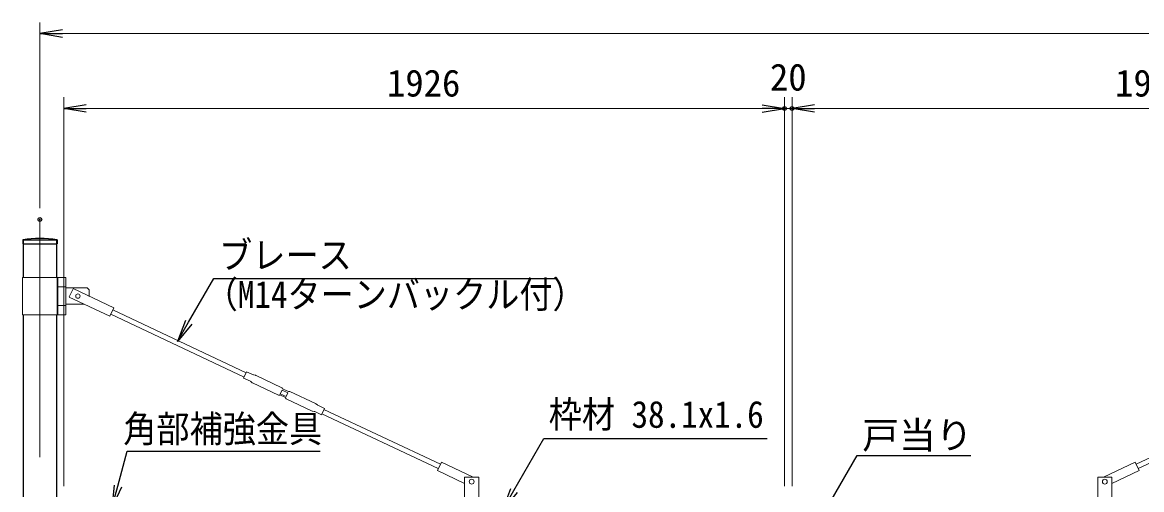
# Model space of a CAD drawing. Units: millimetres, scale not verified. Extents: x -6300 to 6300, y -4455 to 4455.
# Drawn here: x -4503 to -1512, y 29 to 1278 of the extents above; entities that cross this region are included whole.
import ezdxf
from ezdxf.enums import TextEntityAlignment as Align

# ---------------------------------------------------------------- set-up
doc = ezdxf.new("R2010")
doc.units = ezdxf.units.MM
doc.header["$LTSCALE"] = 20
doc.header["$PDMODE"] = 32
doc.header["$PDSIZE"] = 10
doc.linetypes.add('USER1', pattern=[50.8, 31.75, -6.35, 6.35, -6.35])
for name, color, linetype, lineweight in [('0-1_D-STR-TXT', 7, 'Continuous', 25), ('0-2_D-STR3', 3, 'Continuous', 13), ('0-3_D-STR1', 1, 'Continuous', 25), ('0-4_D-BMK', 2, 'USER1', 13), ('0-5_D-STR-DIM', 7, 'Continuous', 13)]:
    doc.layers.add(name, color=color, linetype=linetype, lineweight=lineweight)
doc.layers.add('0-9_0', color=7, linetype='Continuous')
doc.layers.add('0-A_Defpoints', color=7, linetype='Continuous')
doc.styles.add('ＭＳ ゴシック', font='')
doc.styles.get('ＭＳ ゴシック').set_extended_font_data('MS Gothic')

# ---------------------------------------------------------------- blocks, each defined once
blk = doc.blocks.new('_Open')
at = {"layer": '0-9_0'}
blk.add_line((-20, 3.333), (0, 0), dxfattribs=at)
blk.add_lwpolyline([(-20, -3.333), (0, 0), (-20, 0)], dxfattribs=at)
blk = doc.blocks.new('MLeader3')
at = {"layer": '0-1_D-STR-TXT'}
blk.add_line((-4238.11, 35.78), (-4263.3, -19.58), dxfattribs=at)
for points in [[(-4247.77, 38.37), (-4222.8, 131.55), (-3718.09, 131.55), (-3707.29, 131.55)], [(-4257.43, 40.96), (-4263.3, -19.58), (-4247.77, 38.37)]]:
    blk.add_lwpolyline(points, dxfattribs=at)
blk = doc.blocks.new('MLeader4')
at = {"layer": '0-1_D-STR-TXT'}
blk.add_line((-4049.72, 471.27), (-4088.38, 424.31), dxfattribs=at)
for points in [[(-4058.38, 476.27), (-3990.77, 593.37), (-3089.98, 593.37), (-3079.18, 593.37)], [(-4067.04, 481.27), (-4088.38, 424.31), (-4058.38, 476.27)]]:
    blk.add_lwpolyline(points, dxfattribs=at)
blk = doc.blocks.new('MLeader5')
at = {"layer": '0-1_D-STR-TXT'}
blk.add_line((-3180.74, 21.23), (-3219.4, -25.73), dxfattribs=at)
for points in [[(-3189.4, 26.23), (-3108.96, 165.55), (-2522.9, 165.55), (-2512.1, 165.55)], [(-3198.06, 31.23), (-3219.4, -25.73), (-3189.4, 26.23)]]:
    blk.add_lwpolyline(points, dxfattribs=at)
blk = doc.blocks.new('MLeader9')
at = {"layer": '0-1_D-STR-TXT'}
blk.add_line((-2392.51, -108.98), (-2431.17, -155.94), dxfattribs=at)
for points in [[(-2401.17, -103.98), (-2271.89, 119.95), (-1979.09, 119.95), (-1968.29, 119.95)], [(-2409.83, -98.98), (-2431.17, -155.94), (-2401.17, -103.98)]]:
    blk.add_lwpolyline(points, dxfattribs=at)

msp = doc.modelspace()

# ---------------------------------------------------------------- linework, layer by layer
at = {"layer": '0-2_D-STR3'}
for p, q in [((-4502.74, 596.12), (-4502.74, 496.12)), ((-4502.74, 596.12), (-4386.39, 596.12)), ((-4409.78, 596.12), (-4409.78, 496.12)), ((-4409.78, 571.12), (-4386.39, 571.12)), ((-4407.99, 596.12), (-4407.99, 496.12)), ((-4386.39, 596.12), (-4386.39, 496.12)), ((-4329.34, 568.12), (-4386.39, 568.12)), ((-4377.76, 543.34), (-4269.22, 492.18)), ((-4377.55, 543.79), (-4367.32, 565.5)), ((-4367.1, 565.96), (-4258.56, 514.79)), ((-4324.34, 563.12), (-4329.34, 568.12)), ((-4324.34, 545.45), (-4324.34, 563.12)), ((-4409.78, 521.12), (-4386.39, 521.12)), ((-4337.63, 524.12), (-4386.39, 524.12)), ((-4258.56, 514.79), (-4269.22, 492.18)), ((-4261.11, 509.37), (-3904.72, 341.37)), ((-4502.74, 496.12), (-4386.39, 496.12)), ((-4266.66, 497.61), (-3910.27, 329.61)), ((-3903.44, 344.09), (-3911.54, 326.9)), ((-3885.35, 335.56), (-3903.44, 344.09)), ((-3879.57, 334.32), (-3884.36, 335.21)), ((-3878.36, 333.92), (-3809.18, 301.31)), ((-3893.45, 318.37), (-3911.54, 326.9)), ((-3888.66, 314.58), (-3892.55, 317.83)), ((-3887.76, 314.03), (-3818.56, 281.41)), ((-3807.11, 298.68), (-3809.18, 301.31)), ((-3815.21, 281.49), (-3818.56, 281.41)), ((-3815, 281.94), (-3815.21, 281.49)), ((-3815, 281.94), (-3799.62, 274.7)), ((-3808.82, 295.06), (-3813.51, 285.11)), ((-3813.51, 285.11), (-3798.13, 277.86)), ((-3808.82, 295.06), (-3793.44, 287.81)), ((-3807.11, 298.68), (-3807.32, 298.23)), ((-3807.32, 298.23), (-3791.95, 290.98)), ((-3799.62, 274.7), (-3799.83, 274.24)), ((-3799.83, 274.24), (-3797.76, 271.61)), ((-3793.44, 287.81), (-3798.13, 277.86)), ((-3797.76, 271.61), (-3728, 238.72)), ((-3791.73, 291.43), (-3791.95, 290.98)), ((-3791.73, 291.43), (-3788.38, 291.51)), ((-3788.38, 291.51), (-3719.18, 258.89)), ((-3718.28, 258.34), (-3714.39, 255.1)), ((-3713.49, 254.55), (-3695.4, 246.02)), ((-3695.4, 246.02), (-3703.5, 228.83)), ((-3696.68, 243.3), (-3385.59, 96.7)), ((-1215.1, 243.3), (-1526.18, 96.7)), ((-3727.57, 238.64), (-3722.59, 237.71)), ((-3721.59, 237.36), (-3703.5, 228.83)), ((-3702.22, 231.55), (-3391.13, 84.94)), ((-1209.55, 231.55), (-1520.64, 84.94)), ((-3383.03, 102.13), (-3393.69, 79.51)), ((-3383.03, 102.13), (-3298.03, 62.07)), ((-1528.74, 102.13), (-1613.75, 62.07)), ((-1528.74, 102.13), (-1518.08, 79.51)), ((-3393.69, 79.51), (-3320.89, 45.2)), ((-3320.89, 62.07), (-3320.89, -70.93)), ((-3320.89, 62.07), (-3282.89, 62.07)), ((-3282.89, 62.07), (-3282.89, -70.93)), ((-1628.89, 62.07), (-1628.89, -70.93)), ((-1590.89, 62.07), (-1628.89, 62.07)), ((-1518.08, 79.51), (-1590.89, 45.2)), ((-1590.89, 62.07), (-1590.89, -70.93))]:
    msp.add_line(p, q, dxfattribs=at)
for centre, radius in [((-4354.34, 546.12), 6), ((-3301.89, 50.07), 6.5), ((-1609.89, 50.07), 6.5)]:
    msp.add_circle(centre, radius, dxfattribs=at)
for centre, start, end in [((-3883.22, 340.08), 244.76231, 256.85707), ((-3880.5, 329.4), 64.76231, 79.36716), ((-3895.59, 313.85), 52.66755, 64.76231), ((-3885.63, 318.55), 232.66755, 244.76231), ((-3721.31, 254.37), 52.66755, 64.76231), ((-3711.36, 259.07), 232.66755, 244.76231), ((-3726.43, 243.51), 244.76231, 256.85707), ((-3723.72, 232.84), 64.76231, 76.85707)]:
    msp.add_arc(centre, 5, start, end, dxfattribs=at)
at = {"layer": '0-3_D-STR1'}
for p, q in [((-4501.64, 696.12), (-4410.14, 696.12)), ((-4500.44, 696.12), (-4500.44, 596.12)), ((-4411.34, 696.12), (-4411.34, 596.12)), ((-4410.14, 696.12), (-4410.14, 686.12)), ((-4500.44, 496.12), (-4500.44, -12.29)), ((-4411.34, 496.12), (-4411.34, -12.29))]:
    msp.add_line(p, q, dxfattribs=at)
msp.add_lwpolyline([(-4501.64, 696.12), (-4501.64, 686.12), (-4410.14, 686.12)], dxfattribs=at)
msp.add_arc((-4455.89, 436.49), 263.63, 80.00648, 99.99352, dxfattribs=at)
at = {"layer": '0-4_D-BMK'}
msp.add_line((-4455.89, 750.76), (-4455.89, -2559.87), dxfattribs=at)
at = {"layer": '0-5_D-STR-DIM'}
for p, q in [((-4455.89, 780.76), (-4455.89, 1277.71)), ((-4395.89, 1247.71), (-515.89, 1247.71)), ((-4391.89, 38.06), (-4391.89, 1077.71)), ((-2465.89, 38.06), (-2465.89, 1077.71)), ((-2465.89, 38.06), (-2465.89, 1077.71)), ((-2445.89, 38.06), (-2445.89, 1077.71)), ((-2445.89, 38.06), (-2445.89, 1077.71)), ((-4331.89, 1047.71), (-2525.89, 1047.71)), ((-2525.89, 1047.71), (-2585.89, 1047.71)), ((-2465.89, 1047.71), (-2445.89, 1047.71)), ((-2385.89, 1047.71), (-579.89, 1047.71)), ((-2385.89, 1047.71), (-2325.89, 1047.71))]:
    msp.add_line(p, q, dxfattribs=at)
at = {"layer": '0-A_Defpoints'}
for p in [(-2465.89, 1047.71), (-2445.89, 1047.71), (-4455.89, 750.76)]:
    msp.add_point(p, dxfattribs=at)

# ---------------------------------------------------------------- block references
at = {"layer": '0-1_D-STR-TXT'}
for name in ['MLeader4', 'MLeader5', 'MLeader3', 'MLeader9']:
    msp.add_blockref(name, (0, 0), dxfattribs=at)
at = {"layer": '0-5_D-STR-DIM', "xscale": 3, "yscale": 3, "rotation": 180}
for p in [(-4455.89, 1247.71), (-4391.89, 1047.71), (-2445.89, 1047.71), (-2445.89, 1047.71)]:
    msp.add_blockref('_Open', p, dxfattribs=at)
at = {"layer": '0-5_D-STR-DIM', "xscale": 3, "yscale": 3}
msp.add_blockref('_Open', (-2465.89, 1047.71), dxfattribs=at)
msp.add_blockref('_Open', (-2465.89, 1047.71), dxfattribs=at)

# ---------------------------------------------------------------- texts
at = {"layer": '0-1_D-STR-TXT', "style": 'ＭＳ ゴシック', "width": 0.9}
for s, p in [('ブレース ', (-3976.78, 597.99)), ('（M14ターンバックル付）', (-4015.46, 492.85)), ('枠材 38.1x1.6', (-3096.04, 172.38)), ('角部補強金具', (-4233.13, 133.68))]:
    msp.add_text(s, height=72.14, dxfattribs=at).set_placement(p, align=Align.BOTTOM_LEFT)
at = {"layer": '0-1_D-STR-TXT', "style": 'ＭＳ ゴシック'}
msp.add_text('戸当り', height=72.14, dxfattribs=at).set_placement((-2258.44, 116.89), align=Align.BOTTOM_LEFT)
at = {"layer": '0-5_D-STR-DIM', "style": 'ＭＳ ゴシック'}
for s, p in [('20', (-2504.92, 1073.77)), ('1926', (-3528.45, 1057.84)), ('1926', (-1582.45, 1057.84))]:
    msp.add_text(s, height=72.14, dxfattribs=at).set_placement(p, align=Align.BOTTOM_LEFT)

doc.saveas('drawing.dxf')
